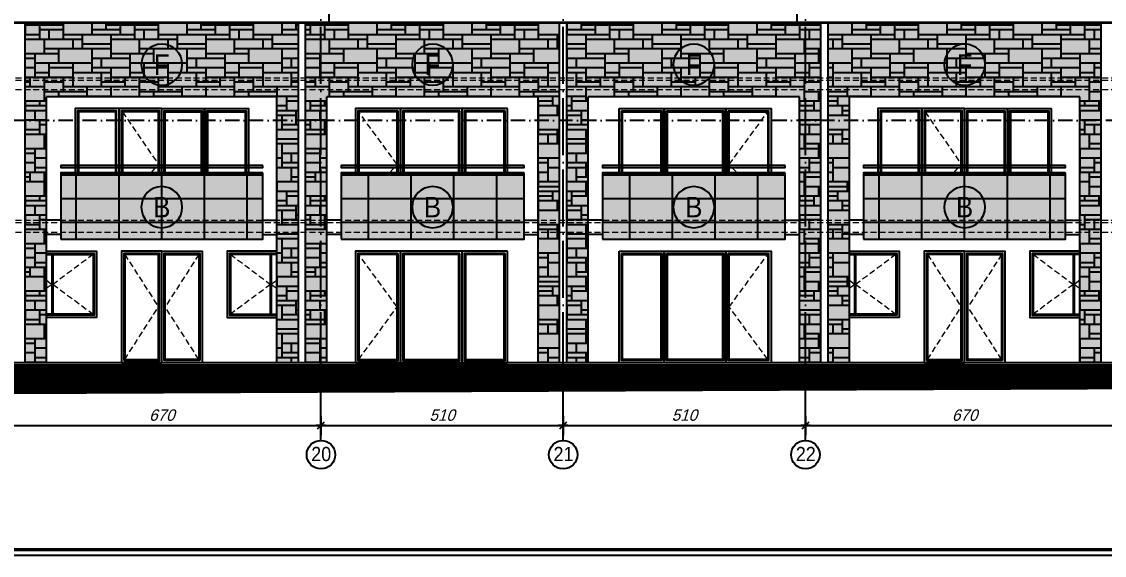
# Model space of a CAD drawing. Extents: x 9615146 to 9672346, y 4699603 to 4705703.
# Drawn here: x 9643912 to 9646191, y 4702703 to 4703827 of the extents above; entities that cross this region are included whole.
import ezdxf
from ezdxf.enums import TextEntityAlignment as Align

# ---------------------------------------------------------------- set-up
doc = ezdxf.new("R2010")
doc.units = 0
doc.header["$LTSCALE"] = 0.5
doc.header["$MEASUREMENT"] = 0
doc.header["$PDSIZE"] = -1
for name, pattern in [('ACAD_ISO04W100', [30, 24, -3, 0, -3]), ('DASHED', [0.75, 0.5, -0.25]), ('OSI1000', [5, 3, -1, 0, -1])]:
    doc.linetypes.add(name, pattern=pattern)
doc.layers.get('0').update_dxf_attribs({"color": 251, "linetype": 'CONTINUOUS'})
doc.layers.get('Defpoints').update_dxf_attribs({"color": 251, "linetype": 'CONTINUOUS'})
for name, color, linetype in [('_axis', 1, 'ACAD_ISO04W100'), ('_axis_num', 1, 'CONTINUOUS'), ('_dimension', 4, 'CONTINUOUS'), ('_dimension_evel', 4, 'CONTINUOUS'), ('_hatch', 9, 'CONTINUOUS'), ('_hatch_construction', 252, 'CONTINUOUS'), ('_table', 3, 'CONTINUOUS'), ('_text_spesif_window', 41, 'CONTINUOUS'), ('_view', 3, 'CONTINUOUS'), ('fasadi', 147, 'CONTINUOUS')]:
    doc.layers.add(name, color=color, linetype=linetype)
doc.layers.add('_punk', color=8, linetype='DASHED', lineweight=9)
doc.styles.add('HEB1', font='', dxfattribs={"width": 0.8, "oblique": 17})
doc.styles.add('POMESHTENIA', font='arial.ttf', dxfattribs={"width": 0.9})
doc.styles.add('WIN', font='swindos.shx', dxfattribs={"oblique": 17})
doc.styles.get('HEB1').set_extended_font_data('HebarU Cyr')
doc.dimstyles.new('dim_50', dxfattribs={"dimtxt": 24, "dimasz": 1, "dimexe": 30, "dimexo": 0, "dimgap": 10, "dimtad": 1, "dimdec": 1, "dimrnd": 0.5, "dimdsep": 46, "dimtxsty": 'WIN', "dimblk1": '1', "dimblk2": '1', "dimsah": 1, "dimcen": 15, "dimdle": 10, "dimse1": 1, "dimse2": 1, "dimadec": 0, "dimazin": 0, "dimtfac": 1, "dimtdec": 1, "dimtix": 1, "dimtmove": 2, "dimatfit": 3, "dimldrblk": '1', "dimfxl": 1, "dimtolj": 1, "dimarcsym": 0})
pattern_1 = [(0, (0, 0), (0, 200), [150, -50]), (0, (0, 10), (0, 200), [-60, 60, -30, 50]), (0, (0, 20), (0, 200), [-90, 110]), (0, (0, 30), (0, 200), [90, -110]), (0, (0, 40), (0, 200), [-40, 160]), (0, (0, 50), (0, 200), [70, -50, 60, -20]), (0, (70, 60), (0, 200), [160, -40]), (0, (-10, 70), (0, 200), [110, -90]), (0, (-40, 80), (0, 200), [90, -110]), (0, (0, 90), (0, 200), [160, -40]), (0, (0, 100), (0, 200), [-80, 50, -30, 40]), (0, (100, 110), (0, 200), [120, -80]), (0, (20, 120), (0, 200), [80, -40, 30, -50]), (0, (60, 130), (0, 200), [80, -30, 50, -40]), (0, (140, 140), (0, 200), [120, -80]), (0, (60, 150), (0, 200), [80, -120]), (0, (100, 160), (0, 200), [90, -110]), (0, (100, 170), (0, 200), [-60, 140]), (0, (40, 180), (0, 200), [60, -140]), (0, (100, 190), (0, 200), [140, -60]), (90, (0, 80), (-200, 1.224646799147353e-14), [30, -80, 70, -20]), (90, (20, 90), (-200, 1.224646799147353e-14), [50, -30, 20, -100]), (90, (30, 50), (-200, 1.224646799147353e-14), [20, -180]), (90, (40, 30), (-200, 1.224646799147353e-14), [20, -120, 30, -30]), (90, (50, 70), (-200, 1.224646799147353e-14), [20, -180]), (90, (60, 0), (-200, 1.224646799147353e-14), [30, -90, 50, -30]), (90, (70, 40), (-200, 1.224646799147353e-14), [30, -170]), (90, (80, 90), (-200, 1.224646799147353e-14), [30, -10, 20, -140]), (90, (90, 10), (-200, 1.224646799147353e-14), [30, -170]), (90, (100, 60), (-200, 1.224646799147353e-14), [30, -10, 30, -20, 50, -60]), (90, (120, 60), (-200, 1.224646799147353e-14), [-140, 20, -20, 20]), (90, (130, 90), (-200, 1.224646799147353e-14), [20, -180]), (90, (140, 20), (-200, 1.224646799147353e-14), [20, -70, 50, -60]), (90, (150, 50), (-200, 1.224646799147353e-14), [10, -130, 30, -30]), (90, (160, 60), (-200, 1.224646799147353e-14), [50, -50, 30, -70]), (90, (170, 110), (-200, 1.224646799147353e-14), [30, -50, 20, -100]), (90, (180, 40), (-200, 1.224646799147353e-14), [20, -180]), (90, (190, 60), (-200, 1.224646799147353e-14), [20, -60, 30, -90])]

# ---------------------------------------------------------------- blocks, each defined once
blk = doc.blocks.new('1')
for p, q in [((-10, 0), (10, 0)), ((-7.071067811866669, -7.07106781186485), (7.071067811866669, 7.07106781186485)), ((0, 20), (0, -20))]:
    blk.add_line(p, q)
blk = doc.blocks.new('*D75')
at = {"layer": '_dimension', "color": 0, "lineweight": -2, "ltscale": 30, "transparency": 16777216}
blk.add_line((9643872.903402926, 4702976.445895948), (9644540.903403047, 4702976.445895948), dxfattribs=at)
at = {"layer": 'Defpoints', "color": 0, "ltscale": 30, "transparency": 16777216}
for p in [(9643871.903402926, 4702976.44589575), (9644541.903403047, 4702976.445895565), (9644541.903403047, 4702976.445895948)]:
    blk.add_point(p, dxfattribs=at)
at = {"layer": '_dimension', "color": 0, "lineweight": -2, "ltscale": 30, "transparency": 16777216, "rotation": 180}
blk.add_blockref('1', (9643871.903402926, 4702976.445895948), dxfattribs=at)
at = {"layer": '_dimension', "color": 0, "lineweight": -2, "ltscale": 30, "transparency": 16777216}
blk.add_blockref('1', (9644541.903403047, 4702976.445895948), dxfattribs=at)
at = {"layer": '_dimension', "color": 0, "ltscale": 30, "transparency": 16777216, "insert": (9644206.903402988, 4702998.445895948), "char_height": 24, "attachment_point": 5, "style": 'WIN'}
blk.add_mtext('\\A1;670', dxfattribs=at)
blk = doc.blocks.new('*D76')
at = {"layer": '_dimension', "color": 0, "lineweight": -2, "ltscale": 30, "transparency": 16777216}
blk.add_line((9644542.903403047, 4702976.445895948), (9645050.903403044, 4702976.445895948), dxfattribs=at)
at = {"layer": 'Defpoints', "color": 0, "ltscale": 30, "transparency": 16777216}
for p in [(9644541.903403047, 4702976.445895565), (9645051.903403044, 4702976.445895424), (9645051.903403044, 4702976.445895948)]:
    blk.add_point(p, dxfattribs=at)
at = {"layer": '_dimension', "color": 0, "lineweight": -2, "ltscale": 30, "transparency": 16777216, "rotation": 180}
blk.add_blockref('1', (9644541.903403047, 4702976.445895948), dxfattribs=at)
at = {"layer": '_dimension', "color": 0, "lineweight": -2, "ltscale": 30, "transparency": 16777216}
blk.add_blockref('1', (9645051.903403044, 4702976.445895948), dxfattribs=at)
at = {"layer": '_dimension', "color": 0, "ltscale": 30, "transparency": 16777216, "insert": (9644796.903403046, 4702998.445895948), "char_height": 24, "attachment_point": 5, "style": 'WIN'}
blk.add_mtext('\\A1;510', dxfattribs=at)
blk = doc.blocks.new('*D77')
at = {"layer": '_dimension', "color": 0, "lineweight": -2, "ltscale": 30, "transparency": 16777216}
blk.add_line((9645052.903403044, 4702976.445895948), (9645560.90340304, 4702976.445895948), dxfattribs=at)
at = {"layer": 'Defpoints', "color": 0, "ltscale": 30, "transparency": 16777216}
for p in [(9645051.903403044, 4702976.445895424), (9645561.90340304, 4702976.445895284), (9645561.90340304, 4702976.445895948)]:
    blk.add_point(p, dxfattribs=at)
at = {"layer": '_dimension', "color": 0, "lineweight": -2, "ltscale": 30, "transparency": 16777216, "rotation": 180}
blk.add_blockref('1', (9645051.903403044, 4702976.445895948), dxfattribs=at)
at = {"layer": '_dimension', "color": 0, "lineweight": -2, "ltscale": 30, "transparency": 16777216}
blk.add_blockref('1', (9645561.90340304, 4702976.445895948), dxfattribs=at)
at = {"layer": '_dimension', "color": 0, "ltscale": 30, "transparency": 16777216, "insert": (9645306.903403042, 4702998.445895948), "char_height": 24, "attachment_point": 5, "style": 'WIN'}
blk.add_mtext('\\A1;510', dxfattribs=at)
blk = doc.blocks.new('*D78')
at = {"layer": '_dimension', "color": 0, "lineweight": -2, "ltscale": 30, "transparency": 16777216}
blk.add_line((9645562.90340304, 4702976.445895948), (9646230.90340304, 4702976.445895948), dxfattribs=at)
at = {"layer": 'Defpoints', "color": 0, "ltscale": 30, "transparency": 16777216}
for p in [(9645561.90340304, 4702976.445895284), (9646231.90340304, 4702976.445895099), (9646231.90340304, 4702976.445895948)]:
    blk.add_point(p, dxfattribs=at)
at = {"layer": '_dimension', "color": 0, "lineweight": -2, "ltscale": 30, "transparency": 16777216, "rotation": 180}
blk.add_blockref('1', (9645561.90340304, 4702976.445895948), dxfattribs=at)
at = {"layer": '_dimension', "color": 0, "lineweight": -2, "ltscale": 30, "transparency": 16777216}
blk.add_blockref('1', (9646231.90340304, 4702976.445895948), dxfattribs=at)
at = {"layer": '_dimension', "color": 0, "ltscale": 30, "transparency": 16777216, "insert": (9645896.90340304, 4702998.445895948), "char_height": 24, "attachment_point": 5, "style": 'WIN'}
blk.add_mtext('\\A1;670', dxfattribs=at)
blk = doc.blocks.new('fghfdg')
at = {"layer": '_text_spesif_window'}
blk.add_circle((0, 0), 18, dxfattribs=at)
at = {"layer": '_text_spesif_window', "style": 'HEB1', "text_generation_flag": 6, "width": 0.7999999999992724}
blk.add_attdef('A', text='', height=18, rotation=179.9999998932783, dxfattribs=at).set_placement((-1.862645149230957e-09, -9.232262405566871), align=Align.CENTER)

msp = doc.modelspace()

# ---------------------------------------------------------------- hatches: boundary and pattern name
at = {"layer": '_hatch', "ltscale": 30, "true_color": 0xb4b09d}
h = msp.add_hatch(color=253, dxfattribs=at)
h.dxf.hatch_style = 1
h.paths.add_polyline_path([(9644494.403450487, 4703823.838117809), (9643919.403447434, 4703823.838117809), (9643919.403447436, 4703618.838118397), (9643964.403447427, 4703618.838118397), (9643964.403447427, 4703668.838117804), (9644449.403450487, 4703668.838117805), (9644449.403450487, 4703618.838118394), (9644494.403450487, 4703618.838118394)])
h.paths.add_polyline_path([(9643964.403447427, 4703618.838118395), (9643919.403447434, 4703618.838118396), (9643919.403447434, 4703108.838117892), (9643964.403447427, 4703108.838117886)])
h.paths.add_polyline_path([(9644494.403450487, 4703618.838118395), (9644449.403450489, 4703618.838118395), (9644449.403450485, 4703108.838117825), (9644494.403450489, 4703108.838117819)])
h = msp.add_hatch(color=253, dxfattribs=at)
h.dxf.hatch_style = 1
h.paths.add_polyline_path([(9645044.40340317, 4703823.838117809), (9644509.403450483, 4703823.838117809), (9644509.403450485, 4703618.838118395), (9644554.403450476, 4703618.838118395), (9644554.403450474, 4703668.838117805), (9644999.403403176, 4703668.838117805), (9644999.403403176, 4703618.838118394), (9645044.40340317, 4703618.838118395)])
h.paths.add_polyline_path([(9644554.403450476, 4703618.838118395), (9644509.403450485, 4703618.838118396), (9644509.403450482, 4703108.838117817), (9644554.403450474, 4703108.838117811)])
h.paths.add_polyline_path([(9645044.403403169, 4703618.838118393), (9644999.403403178, 4703618.838118394), (9644999.403403174, 4703108.838117755), (9645044.40340317, 4703108.838117749)])
h = msp.add_hatch(color=253, dxfattribs=at)
h.dxf.hatch_style = 1
h.paths.add_polyline_path([(9645549.403437665, 4703668.838117805), (9645549.403437661, 4703108.838117685), (9645594.403437665, 4703108.83811768), (9645594.403437663, 4703823.838117809), (9645059.403403165, 4703823.838117809), (9645059.403403165, 4703108.838117748), (9645104.403403167, 4703108.838117742), (9645104.403403167, 4703668.838117806)])
h = msp.add_hatch(color=253, dxfattribs=at)
h.dxf.hatch_style = 1
h.paths.add_polyline_path([(9646139.403440712, 4703668.838117805), (9646139.403440712, 4703108.838117611), (9646184.403440716, 4703108.838117605), (9646184.403440714, 4703823.838117809), (9645609.403437661, 4703823.838117809), (9645609.403437661, 4703108.838117679), (9645654.403437654, 4703108.838117672), (9645654.403437657, 4703668.838117804)])
at = {"layer": '_hatch', "ltscale": 30, "true_color": 0x755724}
h = msp.add_hatch(color=27, dxfattribs=at)
h.dxf.hatch_style = 1
h.paths.add_polyline_path([(9643444.40335946, 4703503.838117808), (9643444.403359462, 4703368.838117818), (9643829.403401459, 4703368.838117818), (9643829.403401459, 4703503.838117809)])
h.paths.add_polyline_path([(9643994.403402349, 4703503.838117809), (9643994.403402347, 4703368.838117818), (9644419.403404506, 4703368.838117818), (9644419.403404504, 4703503.838117809)])
h.paths.add_polyline_path([(9644584.4033152, 4703503.838117809), (9644584.403315201, 4703368.838117818), (9644969.403357198, 4703368.838117818), (9644969.403357198, 4703503.838117809)])
h.paths.add_polyline_path([(9645134.403349688, 4703503.838117809), (9645134.403349688, 4703368.838117818), (9645519.403391683, 4703368.838117818), (9645519.403391685, 4703503.838117809)])
h = msp.add_hatch(color=27, dxfattribs=at)
h.dxf.hatch_style = 1
h.paths.add_polyline_path([(9646109.403485786, 4703368.838117818), (9646109.403485786, 4703503.838117809), (9645684.403483633, 4703503.838117809), (9645684.403483633, 4703368.838117818)])
h.paths.add_polyline_path([(9646274.403315198, 4703503.838117809), (9646274.403315198, 4703368.838117818), (9646659.403357197, 4703368.838117818), (9646659.403357197, 4703503.838117809)])
h.paths.add_polyline_path([(9646824.403267594, 4703503.838117809), (9646824.403267594, 4703368.838117818), (9647209.403309591, 4703368.838117818), (9647209.403309591, 4703503.838117809)])
at = {"layer": '_hatch_construction', "ltscale": 40}
h = msp.add_hatch(dxfattribs=at)
h.set_pattern_fill('CUTSTONE', color=250, scale=200, style=0, pattern_type=2)
h.set_pattern_definition(pattern_1)
h.paths.add_polyline_path([(9644494.403450487, 4703823.838117809), (9643919.403447434, 4703823.838117809), (9643919.403447436, 4703618.838118397), (9643964.403447427, 4703618.838118397), (9643964.403447427, 4703668.838117804), (9644449.403450487, 4703668.838117805), (9644449.403450487, 4703618.838118394), (9644494.403450487, 4703618.838118394)])
h.paths.add_polyline_path([(9643964.403447427, 4703618.838118395), (9643919.403447434, 4703618.838118396), (9643919.403447434, 4703108.838117892), (9643964.403447427, 4703108.838117886)])
h.paths.add_polyline_path([(9644494.403450487, 4703618.838118395), (9644449.403450489, 4703618.838118395), (9644449.403450485, 4703108.838117825), (9644494.403450489, 4703108.838117819)])
h = msp.add_hatch(dxfattribs=at)
h.set_pattern_fill('CUTSTONE', color=250, scale=200, style=0, pattern_type=2)
h.set_pattern_definition(pattern_1)
h.paths.add_polyline_path([(9645044.40340317, 4703823.838117809), (9644509.403450483, 4703823.838117809), (9644509.403450485, 4703618.838118395), (9644554.403450476, 4703618.838118395), (9644554.403450474, 4703668.838117805), (9644999.403403176, 4703668.838117805), (9644999.403403176, 4703618.838118394), (9645044.40340317, 4703618.838118395)])
h.paths.add_polyline_path([(9644554.403450476, 4703618.838118395), (9644509.403450485, 4703618.838118396), (9644509.403450482, 4703108.838117817), (9644554.403450474, 4703108.838117811)])
h.paths.add_polyline_path([(9645044.403403169, 4703618.838118393), (9644999.403403178, 4703618.838118394), (9644999.403403174, 4703108.838117755), (9645044.40340317, 4703108.838117749)])
h = msp.add_hatch(dxfattribs=at)
h.set_pattern_fill('CUTSTONE', color=250, scale=200, style=0, pattern_type=2)
h.set_pattern_definition(pattern_1)
h.paths.add_polyline_path([(9645549.403437665, 4703668.838117805), (9645549.403437661, 4703108.838117685), (9645594.403437665, 4703108.83811768), (9645594.403437663, 4703823.838117809), (9645059.403403165, 4703823.838117809), (9645059.403403165, 4703108.838117748), (9645104.403403167, 4703108.838117742), (9645104.403403167, 4703668.838117806)])
h = msp.add_hatch(dxfattribs=at)
h.set_pattern_fill('CUTSTONE', color=250, scale=200, style=0, pattern_type=2)
h.set_pattern_definition(pattern_1)
h.paths.add_polyline_path([(9646139.403440712, 4703668.838117805), (9646139.403440712, 4703108.838117611), (9646184.403440716, 4703108.838117605), (9646184.403440714, 4703823.838117809), (9645609.403437661, 4703823.838117809), (9645609.403437661, 4703108.838117679), (9645654.403437654, 4703108.838117672), (9645654.403437657, 4703668.838117804)])

# ---------------------------------------------------------------- linework, layer by layer
at = {"layer": '_axis', "ltscale": 10}
for p, q in [((9644541.903403038, 4702945.264943935), (9644541.903403712, 4705388.083975583)), ((9645051.903403034, 4702945.264943931), (9645051.903403709, 4705388.08397558)), ((9645561.90340303, 4702945.26494393), (9645561.903403705, 4705388.083975579))]:
    msp.add_line(p, q, dxfattribs=at)
at = {"layer": '_axis_num'}
for centre in [(9644541.903403094, 4702915.264944123), (9645051.90340309, 4702915.264944119), (9645561.903403087, 4702915.264944118)]:
    msp.add_circle(centre, 30, dxfattribs=at)
at = {"layer": '_dimension_evel', "linetype": 'OSI1000', "ltscale": 20}
msp.add_line((9650232.04528398, 4703618.838118382), (9641548.253517205, 4703618.838118402), dxfattribs=at)
at = {"layer": '_hatch', "color": 252, "ltscale": 10, "const_width": 30.00000000000001}
msp.add_lwpolyline([(9649930.291744368, 4703083.838117131), (9643284.403404808, 4703083.838117975), (9643284.403404804, 4703233.838118077), (9641813.797236903, 4703233.838118077)], dxfattribs=at)
at = {"layer": '_hatch_construction', "color": 250, "ltscale": 40}
for p, q in [((9644026.903403427, 4703368.83811782), (9644026.903403427, 4703503.838117809)), ((9644116.903403427, 4703368.83811782), (9644116.903403427, 4703503.838117809)), ((9644206.903403427, 4703368.83811782), (9644206.903403427, 4703503.838117809)), ((9644296.903403427, 4703368.83811782), (9644296.903403427, 4703503.838117809)), ((9644386.903403427, 4703368.83811782), (9644386.903403427, 4703503.838117809)), ((9644641.903356975, 4703368.838117818), (9644641.903356975, 4703503.838117807)), ((9644731.903356975, 4703368.838117818), (9644731.903356975, 4703503.838117807)), ((9644821.903356975, 4703368.838117818), (9644821.903356975, 4703503.838117807)), ((9644911.903356975, 4703368.838117818), (9644911.903356975, 4703503.838117807)), ((9645191.903391462, 4703368.838117818), (9645191.903391462, 4703503.838117807)), ((9645281.903391462, 4703368.838117818), (9645281.903391462, 4703503.838117807)), ((9645371.903391462, 4703368.838117818), (9645371.903391462, 4703503.838117807)), ((9645461.903391462, 4703368.838117818), (9645461.903391462, 4703503.838117807)), ((9645716.90348471, 4703368.83811782), (9645716.90348471, 4703503.838117809)), ((9645806.90348471, 4703368.83811782), (9645806.90348471, 4703503.838117809)), ((9645896.90348471, 4703368.83811782), (9645896.90348471, 4703503.838117809)), ((9645986.90348471, 4703368.83811782), (9645986.90348471, 4703503.838117809)), ((9646076.90348471, 4703368.83811782), (9646076.90348471, 4703503.838117809)), ((9644419.403404504, 4703453.83811781), (9643994.403402349, 4703453.838117805)), ((9644969.403357198, 4703453.83811781), (9644584.403315201, 4703453.838117805)), ((9645519.403391685, 4703453.83811781), (9645134.403349688, 4703453.838117805)), ((9646109.403485786, 4703453.83811781), (9645684.403483633, 4703453.838117805)), ((9644419.403404504, 4703403.83811781), (9643994.403402349, 4703403.838117915)), ((9644969.403357198, 4703403.83811781), (9644584.403315201, 4703403.838117805)), ((9645519.403391685, 4703403.83811781), (9645134.403349688, 4703403.838117805)), ((9646109.403485786, 4703403.83811781), (9645684.403483633, 4703403.838117678)), ((9643975.903306553, 4703210.838117789), (9643975.903306553, 4703336.838117789)), ((9643977.903306553, 4703210.838117789), (9643977.903306553, 4703336.838117789)), ((9644435.903498976, 4703210.838117789), (9644435.903498976, 4703336.838117789)), ((9644437.903498976, 4703210.838117789), (9644437.903498976, 4703336.838117789)), ((9645665.903387837, 4703210.838117789), (9645665.903387837, 4703336.838117789)), ((9645667.903387837, 4703210.838117789), (9645667.903387837, 4703336.838117789)), ((9646125.90358026, 4703210.838117789), (9646125.90358026, 4703336.838117789)), ((9646127.90358026, 4703210.838117789), (9646127.90358026, 4703336.838117789))]:
    msp.add_line(p, q, dxfattribs=at)
for points in [[(9644024.403448647, 4703508.838117809), (9644116.903447213, 4703508.838117809), (9644116.903447213, 4703643.83811779), (9644024.403448647, 4703643.83811779)], [(9644029.403448647, 4703508.838117809), (9644111.903447213, 4703508.838117809), (9644111.903447213, 4703638.83811779), (9644029.403448647, 4703638.83811779)], [(9644031.403448647, 4703508.838117809), (9644109.903447213, 4703508.838117809), (9644109.903447213, 4703636.83811779), (9644031.403448647, 4703636.83811779)], [(9644116.903358074, 4703508.838117809), (9644206.903402766, 4703508.838117809), (9644206.903402766, 4703643.83811779), (9644116.903358074, 4703643.83811779)], [(9644121.903358074, 4703508.838117809), (9644201.903402766, 4703508.838117809), (9644201.903402766, 4703638.83811779), (9644121.903358074, 4703638.83811779)], [(9644123.903358074, 4703508.838117809), (9644199.903402766, 4703508.838117809), (9644199.903402766, 4703636.83811779), (9644123.903358074, 4703636.83811779)], [(9644296.903358318, 4703508.838117809), (9644206.903402766, 4703508.838117809), (9644206.903402766, 4703643.83811779), (9644296.903358318, 4703643.83811779)], [(9644291.903358318, 4703508.838117809), (9644211.903402766, 4703508.838117809), (9644211.903402766, 4703638.83811779), (9644291.903358318, 4703638.83811779)], [(9644289.903358318, 4703508.838117809), (9644213.903402766, 4703508.838117809), (9644213.903402766, 4703636.83811779), (9644289.903358318, 4703636.83811779)], [(9644389.403356884, 4703508.838117809), (9644296.903358318, 4703508.838117809), (9644296.903358318, 4703643.83811779), (9644389.403356884, 4703643.83811779)], [(9644384.403356884, 4703508.838117809), (9644301.903358318, 4703508.838117809), (9644301.903358318, 4703638.83811779), (9644384.403356884, 4703638.83811779)], [(9644382.403356884, 4703508.838117809), (9644303.903358318, 4703508.838117809), (9644303.903358318, 4703636.83811779), (9644382.403356884, 4703636.83811779)], [(9644709.403359838, 4703643.838117815), (9644614.403369805, 4703643.838117815), (9644614.403369805, 4703508.838117809), (9644709.403359838, 4703508.838117809)], [(9644704.403359838, 4703638.838117815), (9644619.403369805, 4703638.838117815), (9644619.403369805, 4703508.838117809), (9644704.403359838, 4703508.838117809)], [(9644702.403359838, 4703636.838117815), (9644621.403369805, 4703636.838117815), (9644621.403369805, 4703508.838117809), (9644702.403359838, 4703508.838117809)], [(9644839.40337032, 4703643.838117815), (9644709.403359838, 4703643.838117815), (9644709.403359838, 4703508.838117809), (9644839.40337032, 4703508.838117809)], [(9644834.40337032, 4703638.838117815), (9644714.403359838, 4703638.838117815), (9644714.403359838, 4703508.838117809), (9644834.40337032, 4703508.838117809)], [(9644832.40337032, 4703636.838117815), (9644716.403359838, 4703636.838117815), (9644716.403359838, 4703508.838117809), (9644832.40337032, 4703508.838117809)], [(9644934.403360354, 4703643.838117815), (9644839.40337032, 4703643.838117815), (9644839.40337032, 4703508.838117809), (9644934.403360354, 4703508.838117809)], [(9644929.403360354, 4703638.838117815), (9644844.40337032, 4703638.838117815), (9644844.40337032, 4703508.838117809), (9644929.403360354, 4703508.838117809)], [(9644927.403360354, 4703636.838117815), (9644846.40337032, 4703636.838117815), (9644846.40337032, 4703508.838117809), (9644927.403360354, 4703508.838117809)], [(9645169.403393183, 4703643.838117815), (9645264.403383216, 4703643.838117815), (9645264.403383216, 4703508.838117809), (9645169.403393183, 4703508.838117809)], [(9645174.403393183, 4703638.838117815), (9645259.403383216, 4703638.838117815), (9645259.403383216, 4703508.838117809), (9645174.403393183, 4703508.838117809)], [(9645176.403393183, 4703636.838117815), (9645257.403383216, 4703636.838117815), (9645257.403383216, 4703508.838117809), (9645176.403393183, 4703508.838117809)], [(9645264.403383216, 4703643.838117815), (9645394.403393697, 4703643.838117815), (9645394.403393697, 4703508.838117809), (9645264.403383216, 4703508.838117809)], [(9645269.403383216, 4703638.838117815), (9645389.403393697, 4703638.838117815), (9645389.403393697, 4703508.838117809), (9645269.403383216, 4703508.838117809)], [(9645271.403383216, 4703636.838117815), (9645387.403393697, 4703636.838117815), (9645387.403393697, 4703508.838117809), (9645271.403383216, 4703508.838117809)], [(9645394.403393697, 4703643.838117815), (9645489.403383732, 4703643.838117815), (9645489.403383732, 4703508.838117809), (9645394.403393697, 4703508.838117809)], [(9645399.403393697, 4703638.838117815), (9645484.403383732, 4703638.838117815), (9645484.403383732, 4703508.838117809), (9645399.403393697, 4703508.838117809)], [(9645401.403393697, 4703636.838117815), (9645482.403383732, 4703636.838117815), (9645482.403383732, 4703508.838117809), (9645401.403393697, 4703508.838117809)], [(9645714.403529929, 4703508.838117809), (9645806.903528495, 4703508.838117809), (9645806.903528495, 4703643.83811779), (9645714.403529929, 4703643.83811779)], [(9645719.403529929, 4703508.838117809), (9645801.903528495, 4703508.838117809), (9645801.903528495, 4703638.83811779), (9645719.403529929, 4703638.83811779)], [(9645721.403529929, 4703508.838117809), (9645799.903528495, 4703508.838117809), (9645799.903528495, 4703636.83811779), (9645721.403529929, 4703636.83811779)], [(9645806.903439356, 4703508.838117809), (9645896.903484048, 4703508.838117809), (9645896.903484048, 4703643.83811779), (9645806.903439356, 4703643.83811779)], [(9645811.903439356, 4703508.838117809), (9645891.903484048, 4703508.838117809), (9645891.903484048, 4703638.83811779), (9645811.903439356, 4703638.83811779)], [(9645813.903439356, 4703508.838117809), (9645889.903484048, 4703508.838117809), (9645889.903484048, 4703636.83811779), (9645813.903439356, 4703636.83811779)], [(9645986.9034396, 4703508.838117809), (9645896.903484048, 4703508.838117809), (9645896.903484048, 4703643.83811779), (9645986.9034396, 4703643.83811779)], [(9645981.9034396, 4703508.838117809), (9645901.903484048, 4703508.838117809), (9645901.903484048, 4703638.83811779), (9645981.9034396, 4703638.83811779)], [(9645979.9034396, 4703508.838117809), (9645903.903484048, 4703508.838117809), (9645903.903484048, 4703636.83811779), (9645979.9034396, 4703636.83811779)], [(9646079.403438166, 4703508.838117809), (9645986.9034396, 4703508.838117809), (9645986.9034396, 4703643.83811779), (9646079.403438166, 4703643.83811779)], [(9646074.403438166, 4703508.838117809), (9645991.9034396, 4703508.838117809), (9645991.9034396, 4703638.83811779), (9646074.403438166, 4703638.83811779)], [(9646072.403438166, 4703508.838117809), (9645993.9034396, 4703508.838117809), (9645993.9034396, 4703636.83811779), (9646072.403438166, 4703636.83811779)], [(9644121.903402755, 4703108.838117792), (9644206.903402764, 4703108.838117792), (9644206.903402764, 4703343.83811779), (9644121.903402755, 4703343.83811779)], [(9644126.903402755, 4703113.838117792), (9644201.903402764, 4703113.838117792), (9644201.903402764, 4703338.83811779), (9644126.903402755, 4703338.83811779)], [(9644128.903402755, 4703115.838117792), (9644199.903402764, 4703115.838117792), (9644199.903402764, 4703336.83811779), (9644128.903402755, 4703336.83811779)], [(9644291.903402774, 4703108.838117792), (9644206.903402764, 4703108.838117792), (9644206.903402764, 4703343.83811779), (9644291.903402774, 4703343.83811779)], [(9644286.903402774, 4703113.838117792), (9644211.903402764, 4703113.838117792), (9644211.903402764, 4703338.83811779), (9644286.903402774, 4703338.83811779)], [(9644284.903402774, 4703115.838117792), (9644213.903402764, 4703115.838117792), (9644213.903402764, 4703336.83811779), (9644284.903402774, 4703336.83811779)], [(9644709.403404571, 4703343.838117814), (9644614.403414536, 4703343.838117814), (9644614.403414536, 4703108.838117791), (9644709.403404571, 4703108.838117791)], [(9644704.403404571, 4703338.838117814), (9644619.403414536, 4703338.838117814), (9644619.403414536, 4703113.838117791), (9644704.403404571, 4703113.838117791)], [(9644702.403404571, 4703336.838117814), (9644621.403414536, 4703336.838117814), (9644621.403414536, 4703115.838117791), (9644702.403404571, 4703115.838117791)], [(9644839.403415052, 4703343.838117814), (9644709.403404571, 4703343.838117814), (9644709.403404571, 4703108.838117791), (9644839.403415052, 4703108.838117791)], [(9644834.403415052, 4703338.838117814), (9644714.403404571, 4703338.838117814), (9644714.403404571, 4703113.838117791), (9644834.403415052, 4703113.838117791)], [(9644832.403415052, 4703336.838117814), (9644716.403404571, 4703336.838117814), (9644716.403404571, 4703115.838117791), (9644832.403415052, 4703115.838117791)], [(9644934.403405085, 4703343.838117814), (9644839.403415052, 4703343.838117814), (9644839.403415052, 4703108.838117791), (9644934.403405085, 4703108.838117791)], [(9644929.403405085, 4703338.838117814), (9644844.403415052, 4703338.838117814), (9644844.403415052, 4703113.838117791), (9644929.403405085, 4703113.838117791)], [(9644927.403405085, 4703336.838117814), (9644846.403415052, 4703336.838117814), (9644846.403415052, 4703115.838117791), (9644927.403405085, 4703115.838117791)], [(9645169.403312072, 4703343.838117814), (9645264.403302105, 4703343.838117814), (9645264.403302105, 4703108.838117791), (9645169.403312072, 4703108.838117791)], [(9645174.403312072, 4703338.838117814), (9645259.403302105, 4703338.838117814), (9645259.403302105, 4703113.838117791), (9645174.403312072, 4703113.838117791)], [(9645176.403312072, 4703336.838117814), (9645257.403302105, 4703336.838117814), (9645257.403302105, 4703115.838117791), (9645176.403312072, 4703115.838117791)], [(9645264.403302105, 4703343.838117814), (9645394.403312586, 4703343.838117814), (9645394.403312586, 4703108.838117791), (9645264.403302105, 4703108.838117791)], [(9645269.403302105, 4703338.838117814), (9645389.403312586, 4703338.838117814), (9645389.403312586, 4703113.838117791), (9645269.403302105, 4703113.838117791)], [(9645271.403302105, 4703336.838117814), (9645387.403312586, 4703336.838117814), (9645387.403312586, 4703115.838117791), (9645271.403302105, 4703115.838117791)], [(9645394.403312586, 4703343.838117814), (9645489.403302621, 4703343.838117814), (9645489.403302621, 4703108.838117791), (9645394.403312586, 4703108.838117791)], [(9645399.403312586, 4703338.838117814), (9645484.403302621, 4703338.838117814), (9645484.403302621, 4703113.838117791), (9645399.403312586, 4703113.838117791)], [(9645401.403312586, 4703336.838117814), (9645482.403302621, 4703336.838117814), (9645482.403302621, 4703115.838117791), (9645401.403312586, 4703115.838117791)], [(9645811.903484039, 4703108.838117792), (9645896.903484048, 4703108.838117792), (9645896.903484048, 4703343.83811779), (9645811.903484039, 4703343.83811779)], [(9645816.903484039, 4703113.838117792), (9645891.903484048, 4703113.838117792), (9645891.903484048, 4703338.83811779), (9645816.903484039, 4703338.83811779)], [(9645818.903484039, 4703115.838117792), (9645889.903484048, 4703115.838117792), (9645889.903484048, 4703336.83811779), (9645818.903484039, 4703336.83811779)], [(9645981.903484058, 4703108.838117792), (9645896.903484048, 4703108.838117792), (9645896.903484048, 4703343.83811779), (9645981.903484058, 4703343.83811779)], [(9645976.903484058, 4703113.838117792), (9645901.903484048, 4703113.838117792), (9645901.903484048, 4703338.83811779), (9645976.903484058, 4703338.83811779)], [(9645974.903484058, 4703115.838117792), (9645903.903484048, 4703115.838117792), (9645903.903484048, 4703336.83811779), (9645974.903484058, 4703336.83811779)]]:
    msp.add_lwpolyline(points, close=True, dxfattribs=at)
for points in [[(9643964.403447427, 4703343.838117789), (9644069.403302835, 4703343.838117789), (9644069.403302835, 4703203.838117789), (9643964.403447427, 4703203.838117789)], [(9643964.403447427, 4703338.838117789), (9644064.403302835, 4703338.838117789), (9644064.403302835, 4703208.838117789), (9643964.403447427, 4703208.838117789)], [(9643964.403447427, 4703336.838117789), (9644062.403302835, 4703336.838117789), (9644062.403302835, 4703210.838117789), (9643964.403447427, 4703210.838117789)], [(9644449.403358102, 4703343.838117789), (9644344.403502693, 4703343.838117789), (9644344.403502693, 4703203.838117789), (9644449.403358102, 4703203.838117789)], [(9644449.403358102, 4703338.838117789), (9644349.403502693, 4703338.838117789), (9644349.403502693, 4703208.838117789), (9644449.403358102, 4703208.838117789)], [(9644449.403358102, 4703336.838117789), (9644351.403502693, 4703336.838117789), (9644351.403502693, 4703210.838117789), (9644449.403358102, 4703210.838117789)], [(9645654.40352871, 4703343.838117789), (9645759.40338412, 4703343.838117789), (9645759.40338412, 4703203.838117789), (9645654.40352871, 4703203.838117789)], [(9645654.40352871, 4703338.838117789), (9645754.40338412, 4703338.838117789), (9645754.40338412, 4703208.838117789), (9645654.40352871, 4703208.838117789)], [(9645654.40352871, 4703336.838117789), (9645752.40338412, 4703336.838117789), (9645752.40338412, 4703210.838117789), (9645654.40352871, 4703210.838117789)], [(9646139.403439386, 4703343.838117789), (9646034.403583977, 4703343.838117789), (9646034.403583977, 4703203.838117789), (9646139.403439386, 4703203.838117789)], [(9646139.403439386, 4703338.838117789), (9646039.403583977, 4703338.838117789), (9646039.403583977, 4703208.838117789), (9646139.403439386, 4703208.838117789)], [(9646139.403439386, 4703336.838117789), (9646041.403583977, 4703336.838117789), (9646041.403583977, 4703210.838117789), (9646139.403439386, 4703210.838117789)]]:
    msp.add_lwpolyline(points, dxfattribs=at)
at = {"layer": '_punk', "ltscale": 50}
for p, q in [((9643223.98546953, 4703708.83811802), (9650039.317684485, 4703708.838117063)), ((9643223.98546953, 4703703.838118021), (9650039.317684485, 4703703.838117066)), ((9643223.98546953, 4703683.83811802), (9650039.317684485, 4703683.838117062)), ((9644123.903358074, 4703636.83811779), (9644199.903402766, 4703526.338117791)), ((9645813.903439356, 4703636.83811779), (9645889.903484048, 4703526.338117791)), ((9644184.428280557, 4703508.838117809), (9644199.903402766, 4703526.338117791)), ((9645874.428361839, 4703508.838117809), (9645889.903484048, 4703526.338117791)), ((9643223.985469531, 4703408.838118021), (9650039.317684485, 4703408.838117063)), ((9643223.985469531, 4703403.838118023), (9650039.317684485, 4703403.838117066)), ((9643223.985469531, 4703383.838118022), (9650039.317684485, 4703383.838117066)), ((9644062.403302835, 4703336.838117789), (9643977.903306553, 4703273.838117789)), ((9644128.903402755, 4703336.83811779), (9644199.903402764, 4703226.338117791)), ((9644284.903402774, 4703336.83811779), (9644213.903402764, 4703226.338117791)), ((9644351.403502693, 4703336.838117789), (9644435.903498976, 4703273.838117789)), ((9645752.40338412, 4703336.838117789), (9645667.903387837, 4703273.838117789)), ((9645818.903484039, 4703336.83811779), (9645889.903484048, 4703226.338117791)), ((9645974.903484058, 4703336.83811779), (9645903.903484048, 4703226.338117791)), ((9646041.403583977, 4703336.838117789), (9646125.90358026, 4703273.838117789)), ((9643964.285385687, 4703282.5), (9643975.903306553, 4703273.838117789)), ((9643975.903306553, 4703273.838117789), (9643964.403447427, 4703265.264257945)), ((9643977.903306553, 4703273.838117789), (9644062.403302835, 4703210.838117789)), ((9644435.903498976, 4703273.838117789), (9644351.403502693, 4703210.838117789)), ((9644449.521419842, 4703282.5), (9644437.903498976, 4703273.838117789)), ((9644437.903498976, 4703273.838117789), (9644449.403358102, 4703265.264257945)), ((9645654.28546697, 4703282.5), (9645665.903387837, 4703273.838117789)), ((9645665.903387837, 4703273.838117789), (9645654.40352871, 4703265.264257945)), ((9645667.903387837, 4703273.838117789), (9645752.40338412, 4703210.838117789)), ((9646125.90358026, 4703273.838117789), (9646041.403583977, 4703210.838117789)), ((9646139.521501126, 4703282.5), (9646127.90358026, 4703273.838117789)), ((9646127.90358026, 4703273.838117789), (9646139.403439386, 4703265.264257945)), ((9644128.903402755, 4703115.838117792), (9644199.903402764, 4703226.338117791)), ((9644284.903402774, 4703115.838117792), (9644213.903402764, 4703226.338117791)), ((9645818.903484039, 4703115.838117792), (9645889.903484048, 4703226.338117791)), ((9645974.903484058, 4703115.838117792), (9645903.903484048, 4703226.338117791)), ((9641716.87599053, 4703108.838117791), (9649169.403383011, 4703108.838117791)), ((9641716.87599053, 4703103.83811779), (9649169.403383011, 4703103.838117791)), ((9641716.87599053, 4703083.838117791), (9649169.403383011, 4703083.838117791))]:
    msp.add_line(p, q, dxfattribs=at)
for points in [[(9644685.910128843, 4703508.838117809), (9644702.403359838, 4703526.338117803), (9644621.403369805, 4703636.838117815)], [(9645417.896624694, 4703508.838117809), (9645401.403393697, 4703526.338117803), (9645482.403383732, 4703636.838117815)], [(9644621.403414536, 4703115.838117791), (9644702.403404571, 4703226.338117803), (9644621.403414536, 4703336.838117814)], [(9645482.403302621, 4703115.838117791), (9645401.403312586, 4703226.338117803), (9645482.403302621, 4703336.838117814)]]:
    msp.add_lwpolyline(points, dxfattribs=at)
at = {"layer": '_table', "ltscale": 10}
msp.add_lwpolyline([(9641346.02944655, 4705703.380101887), (9651646.029446546, 4705703.380101884), (9651646.029446548, 4702703.380101882), (9641346.029446552, 4702703.380101885)], close=True, dxfattribs=at)
msp.add_lwpolyline([(9641497.713657077, 4705691.380101887, 6.842105263157892, 6.842105263157892, 0), (9651634.029446548, 4705691.380101883, 6.842105263157892, 6.842105263157892, 0), (9651634.029446546, 4702715.380101881, 6.842105263157892, 6.842105263157892, 0), (9641497.713657077, 4702715.380101889, 6.842105263157892, 6.842105263157892, 0)], format="xyseb", close=True, dxfattribs=at)
at = {"layer": 'fasadi'}
for p, q in [((9644559.403393213, 4703823.838117809), (9644559.403393213, 4704878.838117818)), ((9645544.403390508, 4703823.838117809), (9645544.403390508, 4704878.838117818)), ((9648486.403402306, 4703824.8381178), (9643307.403402975, 4703824.8381178)), ((9648484.403402306, 4703823.838117809), (9643309.403402975, 4703823.838117809)), ((9643919.403447434, 4703108.838117791), (9643919.403447434, 4703823.838117809)), ((9644494.403450487, 4703108.838117791), (9644494.403450487, 4703823.838117809)), ((9644509.403450483, 4703108.838117791), (9644509.403450483, 4703823.838117809)), ((9645044.40340317, 4703108.838117791), (9645044.40340317, 4703823.838117809)), ((9645059.403403165, 4703108.838117791), (9645059.403403165, 4703823.838117809)), ((9645594.403437665, 4703108.838117791), (9645594.403437665, 4703823.838117809)), ((9645609.403437661, 4703108.838117791), (9645609.403437661, 4703823.838117809)), ((9646184.403440716, 4703108.838117791), (9646184.403440716, 4703823.838117809)), ((9643964.403447427, 4703108.838117791), (9643964.403447427, 4703668.838117805)), ((9644449.403450487, 4703668.838117805), (9643964.403447427, 4703668.838117805)), ((9644449.403450487, 4703108.838117791), (9644449.403450487, 4703668.838117805)), ((9644554.403450476, 4703108.838117791), (9644554.403450476, 4703668.838117805)), ((9644999.403403176, 4703668.838117805), (9644554.403450476, 4703668.838117805)), ((9644999.403403176, 4703108.838117791), (9644999.403403176, 4703668.838117805)), ((9645104.403403167, 4703108.838117791), (9645104.403403167, 4703668.838117805)), ((9645549.403437663, 4703668.838117805), (9645104.403403167, 4703668.838117805)), ((9645549.403437663, 4703108.838117791), (9645549.403437663, 4703668.838117805)), ((9645654.403437655, 4703108.838117791), (9645654.403437655, 4703668.838117805)), ((9646139.403440712, 4703668.838117805), (9645654.403437655, 4703668.838117805)), ((9646139.403440712, 4703108.838117791), (9646139.403440712, 4703668.838117805)), ((9643994.403402349, 4703408.838117791), (9643964.403447423, 4703408.838117791)), ((9644419.403404504, 4703408.838117791), (9644449.40335943, 4703408.838117791)), ((9644584.403315201, 4703408.838117791), (9644554.403360276, 4703408.838117791)), ((9644969.403357198, 4703408.838117791), (9644999.403312124, 4703408.838117791)), ((9645134.403349688, 4703408.838117791), (9645104.403394762, 4703408.838117791)), ((9645519.403391685, 4703408.838117791), (9645549.403346611, 4703408.838117791)), ((9645684.403483633, 4703408.838117791), (9645654.403528707, 4703408.838117791)), ((9646109.403485786, 4703408.838117791), (9646139.403440712, 4703408.838117791)), ((9643994.403402349, 4703378.838117816), (9643964.403447423, 4703378.838117816)), ((9644419.403404504, 4703378.838117816), (9644449.40335943, 4703378.838117816)), ((9644584.403315201, 4703378.838117816), (9644554.403360276, 4703378.838117816)), ((9644969.403357198, 4703378.838117816), (9644999.403312124, 4703378.838117816)), ((9645134.403349688, 4703378.838117816), (9645104.403394762, 4703378.838117816)), ((9645519.403391685, 4703378.838117816), (9645549.403346611, 4703378.838117816)), ((9645684.403483633, 4703378.838117816), (9645654.403528707, 4703378.838117816)), ((9646109.403485786, 4703378.838117816), (9646139.403440712, 4703378.838117816))]:
    msp.add_line(p, q, dxfattribs=at)
for points in [[(9644419.403404504, 4703523.838117809), (9643994.403402349, 4703523.838117809), (9643994.403402349, 4703519.838117803), (9644419.403404504, 4703519.838117803)], [(9644969.403357198, 4703523.838117809), (9644584.403315201, 4703523.838117809), (9644584.403315201, 4703519.838117803), (9644969.403357198, 4703519.838117803)], [(9645519.403391685, 4703523.838117809), (9645134.403349688, 4703523.838117809), (9645134.403349688, 4703519.838117803), (9645519.403391685, 4703519.838117803)], [(9646109.403485786, 4703523.838117809), (9645684.403483633, 4703523.838117809), (9645684.403483633, 4703519.838117803), (9646109.403485786, 4703519.838117803)], [(9644419.403404504, 4703508.838117809), (9643994.403402349, 4703508.838117809), (9643994.403402349, 4703504.838117803), (9644419.403404504, 4703504.838117803)], [(9643994.403402349, 4703368.838117818), (9644419.403404504, 4703368.838117818), (9644419.403404504, 4703503.838117809), (9643994.403402349, 4703503.838117809)], [(9644969.403357198, 4703508.838117809), (9644584.403315201, 4703508.838117809), (9644584.403315201, 4703504.838117803), (9644969.403357198, 4703504.838117803)], [(9644584.403315201, 4703368.838117818), (9644969.403357198, 4703368.838117818), (9644969.403357198, 4703503.838117809), (9644584.403315201, 4703503.838117809)], [(9645519.403391685, 4703508.838117809), (9645134.403349688, 4703508.838117809), (9645134.403349688, 4703504.838117803), (9645519.403391685, 4703504.838117803)], [(9645134.403349688, 4703368.838117818), (9645519.403391685, 4703368.838117818), (9645519.403391685, 4703503.838117809), (9645134.403349688, 4703503.838117809)], [(9646109.403485786, 4703508.838117809), (9645684.403483633, 4703508.838117809), (9645684.403483633, 4703504.838117803), (9646109.403485786, 4703504.838117803)], [(9645684.403483633, 4703368.838117818), (9646109.403485786, 4703368.838117818), (9646109.403485786, 4703503.838117809), (9645684.403483633, 4703503.838117809)]]:
    msp.add_lwpolyline(points, close=True, dxfattribs=at)
at = {"layer": 'fasadi', "ltscale": 40}
for points in [[(9649930.291744374, 4703108.838117131), (9643309.403404806, 4703108.838117969), (9643309.403404804, 4703258.838118077), (9641813.797236903, 4703258.838118077)], [(9649930.291744372, 4703103.838117131), (9643304.403404806, 4703103.83811797), (9643304.403404804, 4703253.838118077), (9641813.797236903, 4703253.838118077)]]:
    msp.add_lwpolyline(points, dxfattribs=at)

# ---------------------------------------------------------------- block references
at = {"layer": '_view'}
ref = msp.add_blockref('fghfdg', (9644206.903448958, 4703736.3381178), dxfattribs=dict(at, xscale=-2.399999998509884, yscale=2.400000000372529, zscale=2.4, rotation=180))
ref.add_attrib('A', 'F', dxfattribs={"layer": '_text_spesif_window', "height": 43.2, "rotation": 1.067217057814492e-07, "style": 'POMESHTENIA', "width": 0.9}).set_placement((9644206.903448958, 4703736.3381178), align=Align.MIDDLE)
ref = msp.add_blockref('fghfdg', (9644776.903426826, 4703736.3381178), dxfattribs=dict(at, xscale=-2.399999998509884, yscale=2.400000000372529, zscale=2.4, rotation=180))
ref.add_attrib('A', 'F', dxfattribs={"layer": '_text_spesif_window', "height": 43.2, "rotation": 1.067217057814492e-07, "style": 'POMESHTENIA', "width": 0.9}).set_placement((9644776.903426826, 4703736.3381178), align=Align.MIDDLE)
ref = msp.add_blockref('fghfdg', (9645326.903420415, 4703736.3381178), dxfattribs=dict(at, xscale=-2.399999998509884, yscale=2.400000000372529, zscale=2.4, rotation=180))
ref.add_attrib('A', 'F', dxfattribs={"layer": '_text_spesif_window', "height": 43.2, "rotation": 1.067217057814492e-07, "style": 'POMESHTENIA', "width": 0.9}).set_placement((9645326.903420415, 4703736.3381178), align=Align.MIDDLE)
ref = msp.add_blockref('fghfdg', (9645896.903439183, 4703736.3381178), dxfattribs=dict(at, xscale=-2.399999998509884, yscale=2.400000000372529, zscale=2.4, rotation=180))
ref.add_attrib('A', 'F', dxfattribs={"layer": '_text_spesif_window', "height": 43.2, "rotation": 1.067217057814492e-07, "style": 'POMESHTENIA', "width": 0.9}).set_placement((9645896.903439183, 4703736.3381178), align=Align.MIDDLE)
ref = msp.add_blockref('fghfdg', (9644206.903391961, 4703436.338117813), dxfattribs=dict(at, xscale=-2.399999998509884, yscale=2.400000000372529, zscale=2.4, rotation=180))
ref.add_attrib('A', 'B', dxfattribs={"layer": '_text_spesif_window', "height": 43.2, "rotation": 1.067217057814492e-07, "style": 'POMESHTENIA', "width": 0.9}).set_placement((9644206.903391961, 4703436.338117813), align=Align.MIDDLE)
ref = msp.add_blockref('fghfdg', (9644776.9033362, 4703436.338117813), dxfattribs=dict(at, xscale=-2.399999998509884, yscale=2.400000000372529, zscale=2.4, rotation=180))
ref.add_attrib('A', 'B', dxfattribs={"layer": '_text_spesif_window', "height": 43.2, "rotation": 1.067217057814492e-07, "style": 'POMESHTENIA', "width": 0.9}).set_placement((9644776.9033362, 4703436.338117813), align=Align.MIDDLE)
ref = msp.add_blockref('fghfdg', (9645326.903370686, 4703436.338117813), dxfattribs=dict(at, xscale=-2.399999998509884, yscale=2.400000000372529, zscale=2.4, rotation=180))
ref.add_attrib('A', 'B', dxfattribs={"layer": '_text_spesif_window', "height": 43.2, "rotation": 1.067217057814492e-07, "style": 'POMESHTENIA', "width": 0.9}).set_placement((9645326.903370686, 4703436.338117813), align=Align.MIDDLE)
ref = msp.add_blockref('fghfdg', (9645896.90348471, 4703436.338117813), dxfattribs=dict(at, xscale=-2.399999998509884, yscale=2.400000000372529, zscale=2.4, rotation=180))
ref.add_attrib('A', 'B', dxfattribs={"layer": '_text_spesif_window', "height": 43.2, "rotation": 1.067217057814492e-07, "style": 'POMESHTENIA', "width": 0.9}).set_placement((9645896.90348471, 4703436.338117813), align=Align.MIDDLE)

# ---------------------------------------------------------------- texts
at = {"layer": '_axis_num', "style": 'POMESHTENIA', "width": 0.9}
for s, p in [('20', (9644521.52491228, 4702916.694568265)), ('21', (9645031.524912277, 4702916.694568262)), ('22', (9645541.524912277, 4702916.694568263))]:
    msp.add_text(s, height=30, rotation=5.336085289072462e-08, dxfattribs=at).set_placement(p, align=Align.MIDDLE_LEFT)

# ---------------------------------------------------------------- dimensions: what is measured, and where the dimension line sits
at = {"layer": '_dimension', "ltscale": 30}
for base, p1, p2, picture, middle in [((9644541.903403047, 4702976.445895948), (9643871.903402926, 4702976.44589575), (9644541.903403047, 4702976.445895565), '*D75', (9644206.903402988, 4702998.445895948)), ((9645051.903403044, 4702976.445895948), (9644541.903403047, 4702976.445895565), (9645051.903403044, 4702976.445895424), '*D76', (9644796.903403046, 4702998.445895948)), ((9645561.90340304, 4702976.445895948), (9645051.903403044, 4702976.445895424), (9645561.90340304, 4702976.445895284), '*D77', (9645306.903403042, 4702998.445895948)), ((9646231.90340304, 4702976.445895948), (9645561.90340304, 4702976.445895284), (9646231.90340304, 4702976.445895099), '*D78', (9645896.90340304, 4702998.445895948))]:
    dim = msp.add_linear_dim(base=base, p1=p1, p2=p2, dimstyle='dim_50', dxfattribs=at)
    dim.commit()
    dim.dimension.update_dxf_attribs({"geometry": picture, "text_midpoint": middle})

doc.saveas('drawing.dxf')
